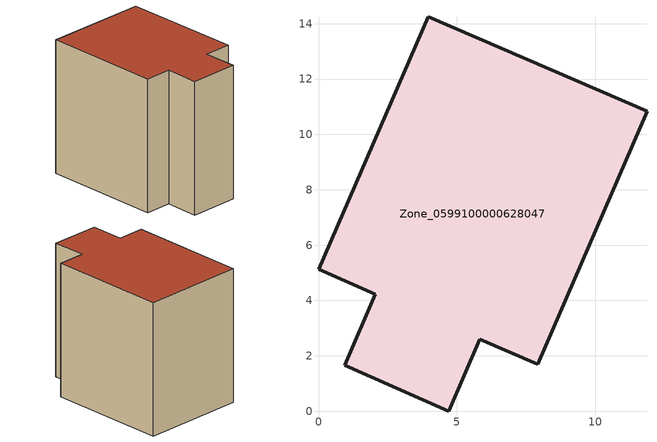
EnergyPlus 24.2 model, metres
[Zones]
Zone_0599100000628047
 floor ground (C_G): 11.87,10.83 7.93,1.69 5.83,2.6 4.7,0 0.94,1.66 2.05,4.22 0,5.12 3.96,14.25 z0
 wall outside (C_F): 2.05,4.22 0.94,1.66 4.7,0 5.83,2.6 7.93,1.69 11.87,10.83 3.96,14.25 0,5.12 2.05,4.22 z0:11.25
 roof outside (C_R): 11.87,10.83 3.96,14.25 0,5.12 2.05,4.22 0.94,1.66 4.7,0 5.83,2.6 7.93,1.69 z11.25
[BUILDING]
Pand.0599100000628047: North Axis=0; Terrain=City; Loads Convergence Tolerance Value=0.04; Temperature Convergence Tolerance Value=0.4; Solar Distribution=FullExterior; Maximum Number of Warmup Days=25; Minimum Number of Warmup Days=1
[Site:Location]
Rotterdam.The.Hague.AP_ZH_NLD Design_Conditions: Latitude=51.96; Longitude=4.45; Time Zone=1; Elevation=-4.5
[SITE:GROUNDTEMPERATURE:BUILDINGSURFACE]
18, 18, 18, 18, 18, 18, 18, 18, 18, 18, 18, 18
[MATERIAL] Thermal Absorptance=0.9; Solar Absorptance=0.7; Visible Absorptance=0.7
Name | Roughness | Thickness | Conductivity | Density | Specific Heat
G.TI.1946 | MediumSmooth | 0.15 | 1 | 540 | 1210
F.TI.1946 | Rough | 0.3 | 0.857143 | 1920 | 840
R.TI.1946 | MediumRough | 0.2 | 0.1 | 1500 | 1000
[CONSTRUCTION]
C_G: G.TI.1946
C_F: F.TI.1946
C_R: R.TI.1946
[ZONE]
Zone_0599100000628047: Type=1; Multiplier=1; Ceiling Height=Autocalculate; Volume=Autocalculate; Floor Area=autocalculate; Part of Total Floor Area=Yes
[ZONEINFILTRATION:DESIGNFLOWRATE]
Infil_Zone_0599100000628047: Zone or ZoneList or Space or SpaceList=Zone_0599100000628047; Schedule=AlwaysOn; Design Flow Rate Calculation Method=Flow/Area; Flow Rate per Floor Area=0.003; Constant Term Coefficient=1; Temperature Term Coefficient=0; Velocity Term Coefficient=0; Velocity Squared Term Coefficient=0
[HVACTEMPLATE:ZONE:IDEALLOADSAIRSYSTEM]
Zone_0599100000628047: Maximum Heating Supply Air Temperature=50; Minimum Cooling Supply Air Temperature=13; Maximum Heating Supply Air Humidity Ratio=0.0156; Minimum Cooling Supply Air Humidity Ratio=0.0077; Heating Limit=NoLimit; Cooling Limit=NoLimit; Dehumidification Control Type=ConstantSensibleHeatRatio; Cooling Sensible Heat Ratio=0.7; Dehumidification Setpoint=60; Humidification Control Type=None; Humidification Setpoint=30; Outdoor Air Method=None; Outdoor Air Flow Rate per Person=0.00944; Outdoor Air Flow Rate per Zone Floor Area=0; Outdoor Air Flow Rate per Zone=0; Demand Controlled Ventilation Type=None; Outdoor Air Economizer Type=NoEconomizer; Heat Recovery Type=None; Sensible Heat Recovery Effectiveness=0.7; Latent Heat Recovery Effectiveness=0.65
[ZONECONTROL:THERMOSTAT]
ThermostatControl_Zone_0599100000628047: Zone or ZoneList=Zone_0599100000628047; Control Type Schedule=DualSetpointControlType; Control 1=Thermostat_Zone_0599100000628047; Temperature Difference Between Cutout And Setpoint=0
[THERMOSTATSETPOINT:DUALSETPOINT]
Thermostat_Zone_0599100000628047: Heating Setpoint Temperature Schedule=HeatingSetpoint_Zone_0599100000628047; Cooling Setpoint Temperature Schedule=CoolingSetpoint_Zone_0599100000628047
[SCHEDULE:COMPACT]
HeatingSetpoint_Zone_0599100000628047: Through: 12/31, For: AllDays, Until: 24:00, 21
CoolingSetpoint_Zone_0599100000628047: Through: 12/31, For: AllDays, Until: 24:00, 24
DualSetpointControlType: Through: 12/31, For: AllDays, Until: 24:00, 4
AlwaysOn: Through: 12/31, For: AllDays, Until: 24:00, 1
